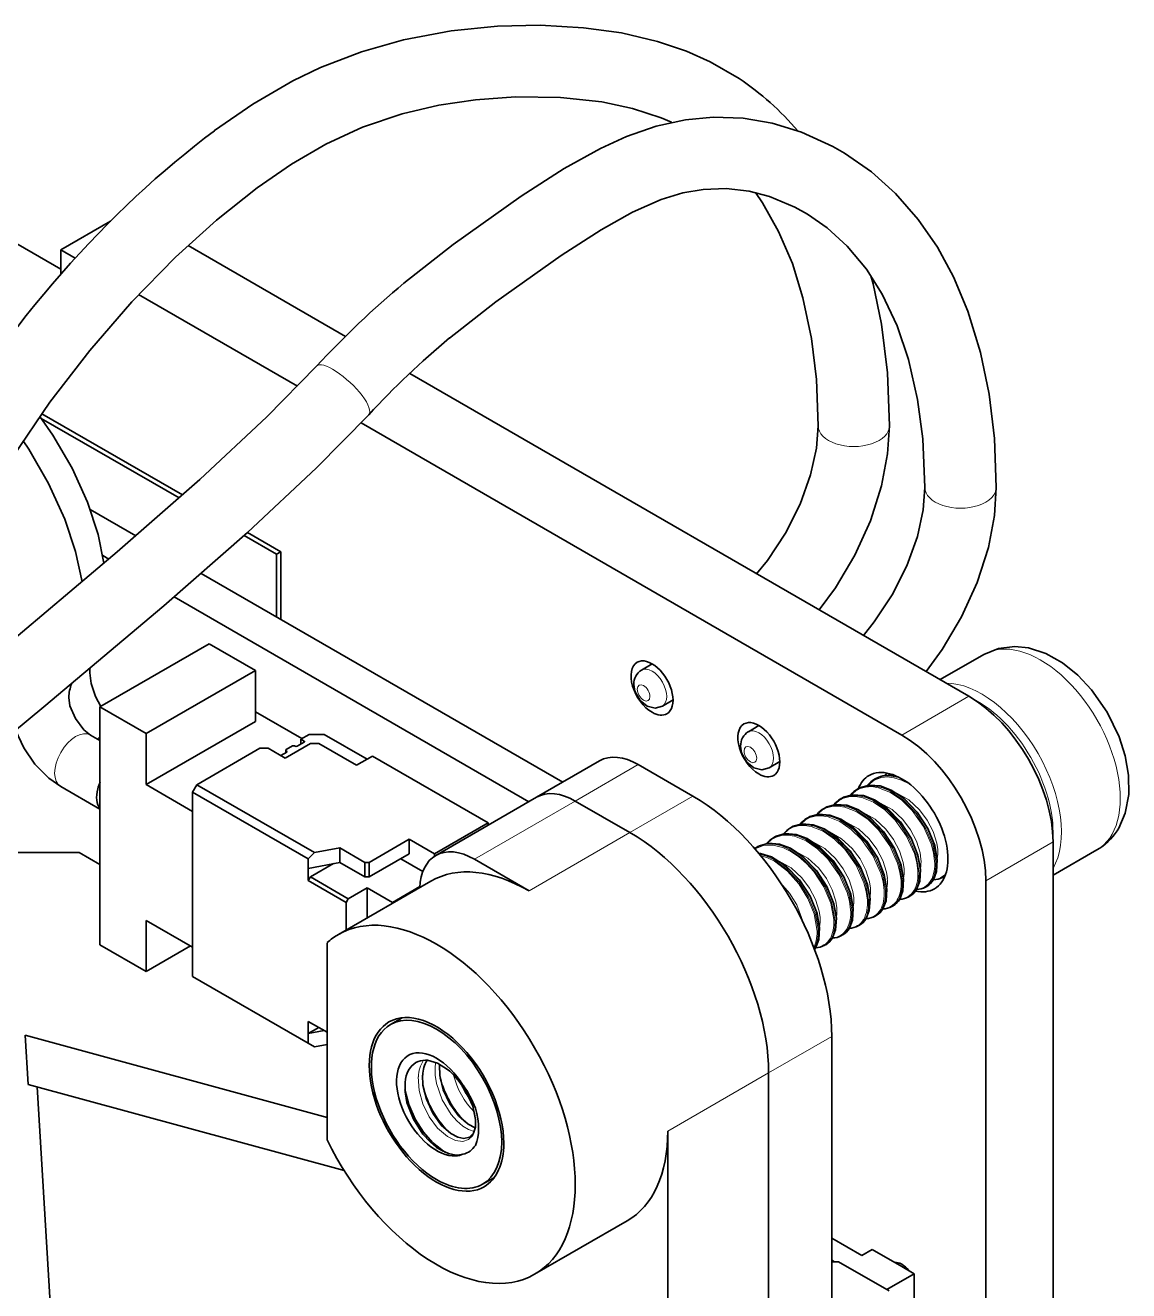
# Model space of a CAD drawing. Extents: x 370 to 946, y 143 to 764.
# Drawn here: x 713.04 to 731.6, y 655.75 to 677.04 of the extents above; entities that cross this region are included whole.
import ezdxf

# ---------------------------------------------------------------- set-up
doc = ezdxf.new("R2010")
doc.units = 0

msp = doc.modelspace()

# ---------------------------------------------------------------- linework, layer by layer
at = {"color": 7, "lineweight": 35, "ltscale": 0.082139}
msp.add_line((710.797, 674.577), (713.643, 672.934), dxfattribs=at)
at = {"color": 7, "lineweight": 35, "ltscale": 0.024035}
msp.add_line((713.643, 673.261), (714.475, 673.741), dxfattribs=at)
at = {"color": 7, "lineweight": 35, "ltscale": 0.07642}
msp.add_line((715.781, 673.332), (718.428, 671.804), dxfattribs=at)
at = {"color": 7, "lineweight": 35, "ltscale": 0.010234}
msp.add_line((713.643, 672.851), (713.643, 673.261), dxfattribs=at)
at = {"color": 7, "lineweight": 35, "ltscale": 0.006963}
msp.add_line((713.643, 673.261), (713.884, 673.121), dxfattribs=at)
at = {"color": 7, "lineweight": 35, "ltscale": 0.077069}
msp.add_line((714.949, 672.506), (717.619, 670.965), dxfattribs=at)
at = {"color": 7, "lineweight": 35, "ltscale": 0.271558}
msp.add_line((719.509, 671.18), (728.916, 665.749), dxfattribs=at)
at = {"color": 7, "lineweight": 35, "ltscale": 0.066929}
msp.add_line((715.631, 669.086), (713.312, 670.425), dxfattribs=at)
at = {"color": 7, "lineweight": 35, "ltscale": 0.068307}
msp.add_line((713.32, 670.502), (715.686, 669.136), dxfattribs=at)
at = {"color": 7, "lineweight": 35, "ltscale": 0.262557}
msp.add_line((718.69, 670.347), (727.785, 665.096), dxfattribs=at)
at = {"color": 7, "lineweight": 35, "ltscale": 0.022214}
msp.add_line((714.904, 668.45), (714.135, 668.894), dxfattribs=at)
at = {"color": 7, "lineweight": 35, "ltscale": 0.015685}
msp.add_line((717.268, 668.141), (716.725, 668.455), dxfattribs=at)
at = {"color": 7, "lineweight": 35, "ltscale": 0.016133}
msp.add_line((716.78, 668.505), (717.339, 668.182), dxfattribs=at)
at = {"color": 7, "lineweight": 35, "ltscale": 0.002948}
msp.add_line((714.447, 668.057), (714.345, 668.116), dxfattribs=at)
at = {"color": 7, "lineweight": 35, "ltscale": 0.002042}
for p, q in [((717.339, 668.182), (717.268, 668.141)), ((717.679, 665.027), (717.679, 664.946))]:
    msp.add_line(p, q, dxfattribs=at)
at = {"color": 7, "lineweight": 35, "ltscale": 0.026404}
msp.add_line((717.268, 667.085), (717.268, 668.141), dxfattribs=at)
at = {"color": 7, "lineweight": 35, "ltscale": 0.028444}
msp.add_line((717.339, 668.182), (717.339, 667.044), dxfattribs=at)
at = {"color": 7, "lineweight": 35, "ltscale": 0.175515}
msp.add_line((722.083, 664.305), (716.003, 667.815), dxfattribs=at)
at = {"color": 7, "lineweight": 35, "ltscale": 0.172213}
msp.add_line((721.514, 663.976), (715.548, 667.421), dxfattribs=at)
at = {"color": 7, "lineweight": 35, "ltscale": 0.053071}
msp.add_line((714.299, 665.57), (716.138, 666.631), dxfattribs=at)
at = {"color": 7, "lineweight": 35, "ltscale": 0.022454}
msp.add_line((716.916, 666.182), (716.138, 666.631), dxfattribs=at)
at = {"color": 7, "lineweight": 35, "ltscale": 0.005154}
for p, q in [((723.588, 666.294), (723.41, 666.191)), ((723.938, 665.688), (723.76, 665.585))]:
    msp.add_line(p, q, dxfattribs=at)
at = {"color": 7, "lineweight": 35, "ltscale": 0.0213}
for p, q in [((728.43, 666.029), (729.168, 666.455)), ((730.33, 662.738), (731.068, 663.164))]:
    msp.add_line(p, q, dxfattribs=at)
at = {"color": 7, "lineweight": 35, "ltscale": 0.053073}
msp.add_line((715.077, 665.121), (716.916, 666.182), dxfattribs=at)
at = {"color": 7, "lineweight": 35, "ltscale": 0.021434}
for p, q in [((716.916, 665.325), (716.916, 666.182)), ((715.077, 661.977), (715.077, 661.12)), ((715.077, 661.12), (715.82, 661.549))]:
    msp.add_line(p, q, dxfattribs=at)
at = {"color": 7, "lineweight": 13, "ltscale": 0.032661}
msp.add_line((727.785, 665.096), (728.916, 665.749), dxfattribs=at)
at = {"color": 7, "lineweight": 35, "ltscale": 0.100021}
msp.add_line((714.299, 665.57), (714.299, 661.569), dxfattribs=at)
at = {"color": 7, "lineweight": 35, "ltscale": 0.022453}
for p, q in [((715.077, 665.121), (714.299, 665.57)), ((715.077, 661.12), (714.299, 661.569))]:
    msp.add_line(p, q, dxfattribs=at)
at = {"color": 7, "lineweight": 35, "ltscale": 0.022537}
for p, q in [((716.916, 665.488), (717.696, 665.037)), ((715.077, 664.263), (715.858, 663.813)), ((715.077, 661.977), (715.858, 661.526))]:
    msp.add_line(p, q, dxfattribs=at)
at = {"color": 7, "lineweight": 35, "ltscale": 0.053072}
msp.add_line((715.077, 664.263), (716.916, 665.325), dxfattribs=at)
at = {"color": 7, "lineweight": 35, "ltscale": 0.005153}
for p, q in [((725.384, 665.257), (725.206, 665.154)), ((725.734, 664.651), (725.556, 664.548))]:
    msp.add_line(p, q, dxfattribs=at)
at = {"color": 7, "lineweight": 35, "ltscale": 0.0046}
msp.add_line((714.299, 665.004), (714.14, 665.096), dxfattribs=at)
at = {"color": 7, "lineweight": 35, "ltscale": 0.021432}
msp.add_line((715.077, 665.121), (715.077, 664.263), dxfattribs=at)
at = {"color": 7, "lineweight": 35, "ltscale": 0.004083}
for p, q in [((717.82, 665.109), (717.679, 665.027)), ((717.802, 662.853), (717.802, 663.017)), ((717.802, 660.077), (717.802, 659.914))]:
    msp.add_line(p, q, dxfattribs=at)
at = {"color": 7, "lineweight": 35, "ltscale": 0.001531}
msp.add_line((717.679, 665.027), (717.732, 664.997), dxfattribs=at)
at = {"color": 7, "lineweight": 35, "ltscale": 0.006186}
msp.add_line((717.82, 665.109), (718.068, 665.109), dxfattribs=at)
at = {"color": 7, "lineweight": 35, "ltscale": 0.020923}
msp.add_line((718.792, 664.69), (718.068, 665.109), dxfattribs=at)
at = {"color": 7, "lineweight": 35, "ltscale": 0.030619}
for p, q in [((715.929, 664.262), (716.989, 664.874)), ((721.644, 664.051), (722.704, 664.664))]:
    msp.add_line(p, q, dxfattribs=at)
at = {"color": 7, "lineweight": 35, "ltscale": 0.003535}
for p, q in [((717.131, 664.874), (716.989, 664.874)), ((717.979, 664.956), (717.838, 664.956)), ((715.858, 664.139), (715.929, 664.262))]:
    msp.add_line(p, q, dxfattribs=at)
at = {"color": 7, "lineweight": 35, "ltscale": 0.008164}
msp.add_line((717.413, 664.711), (717.131, 664.874), dxfattribs=at)
at = {"color": 7, "lineweight": 35, "ltscale": 0.002806}
msp.add_line((717.343, 664.752), (717.44, 664.808), dxfattribs=at)
at = {"color": 7, "lineweight": 35, "ltscale": 0.012247}
for p, q in [((717.838, 664.956), (717.413, 664.711)), ((718.333, 662.955), (718.757, 662.71)), ((719.217, 662.282), (718.792, 662.527))]:
    msp.add_line(p, q, dxfattribs=at)
at = {"color": 7, "lineweight": 35, "ltscale": 0.001076}
msp.add_line((717.426, 664.842), (717.426, 664.799), dxfattribs=at)
at = {"color": 7, "lineweight": 35, "ltscale": 0.003061}
msp.add_line((717.433, 664.853), (717.539, 664.914), dxfattribs=at)
at = {"color": 7, "lineweight": 35, "ltscale": 0.000203085}
msp.add_line((717.433, 664.832), (717.44, 664.828), dxfattribs=at)
at = {"color": 7, "lineweight": 13, "ltscale": 0.000714111}
msp.add_line((717.433, 664.832), (717.433, 664.804), dxfattribs=at)
at = {"color": 7, "lineweight": 13, "ltscale": 0.000511169}
msp.add_line((717.44, 664.828), (717.44, 664.808), dxfattribs=at)
at = {"color": 7, "lineweight": 35, "ltscale": 0.000204405}
msp.add_line((717.574, 664.914), (717.581, 664.91), dxfattribs=at)
at = {"color": 7, "lineweight": 35, "ltscale": 0.003316}
msp.add_line((717.617, 664.91), (717.732, 664.976), dxfattribs=at)
at = {"color": 7, "lineweight": 13, "ltscale": 0.000509644}
msp.add_line((717.732, 664.997), (717.732, 664.976), dxfattribs=at)
at = {"color": 7, "lineweight": 35, "ltscale": 0.018372}
for p, q in [((718.616, 664.588), (717.979, 664.956)), ((717.838, 662.71), (718.474, 662.343)), ((718.439, 662.282), (717.802, 662.649)), ((727.997, 656.033), (727.997, 655.298)), ((727.997, 656.033), (727.997, 655.298))]:
    msp.add_line(p, q, dxfattribs=at)
at = {"color": 7, "lineweight": 35, "ltscale": 0.007756}
msp.add_line((718.884, 664.743), (718.616, 664.588), dxfattribs=at)
at = {"color": 7, "lineweight": 35, "ltscale": 0.056135}
for p, q in [((718.884, 664.743), (720.829, 663.621)), ((717.802, 663.017), (715.858, 664.139)), ((715.858, 661.037), (717.802, 659.914))]:
    msp.add_line(p, q, dxfattribs=at)
at = {"color": 7, "lineweight": 13, "ltscale": 0.030619}
for p, q in [((722.294, 663.987), (723.354, 664.599)), ((723.213, 663.456), (724.274, 664.068)), ((725.546, 659.414), (726.607, 660.027))]:
    msp.add_line(p, q, dxfattribs=at)
at = {"color": 7, "lineweight": 35, "ltscale": 0.026536}
for p, q in [((723.354, 664.599), (724.274, 664.068)), ((723.213, 663.456), (722.294, 663.987)), ((722.294, 663.987), (723.213, 663.456)), ((721.516, 662.476), (720.597, 663.007))]:
    msp.add_line(p, q, dxfattribs=at)
at = {"color": 7, "lineweight": 35, "ltscale": 0.001444}
msp.add_line((727.532, 664.458), (727.493, 664.415), dxfattribs=at)
at = {"color": 7, "lineweight": 13, "ltscale": 0.0014}
msp.add_line((727.541, 664.456), (727.501, 664.417), dxfattribs=at)
at = {"color": 7, "lineweight": 35, "ltscale": 0.019034}
msp.add_line((714.299, 663.849), (713.64, 664.229), dxfattribs=at)
at = {"color": 7, "lineweight": 35, "ltscale": 0.057155}
msp.add_line((715.929, 664.262), (717.908, 663.119), dxfattribs=at)
at = {"color": 7, "lineweight": 35, "ltscale": 0.000547538}
for p, q in [((727.045, 664.19), (727.064, 664.201)), ((726.479, 663.864), (726.498, 663.875)), ((725.914, 663.537), (725.933, 663.548)), ((725.348, 663.21), (725.367, 663.221)), ((728.469, 662.703), (728.488, 662.714)), ((727.904, 662.377), (727.923, 662.387)), ((727.621, 662.213), (727.64, 662.224)), ((726.772, 661.723), (726.791, 661.734)), ((726.489, 661.56), (726.508, 661.571))]:
    msp.add_line(p, q, dxfattribs=at)
at = {"color": 7, "lineweight": 35, "ltscale": 0.0005483}
for p, q in [((727.328, 664.354), (727.347, 664.365)), ((726.762, 664.027), (726.781, 664.038)), ((726.196, 663.7), (726.215, 663.711)), ((725.631, 663.374), (725.65, 663.385)), ((728.186, 662.54), (728.205, 662.551)), ((727.338, 662.05), (727.357, 662.061)), ((727.055, 661.887), (727.074, 661.898))]:
    msp.add_line(p, q, dxfattribs=at)
at = {"color": 7, "lineweight": 35, "ltscale": 0.077568}
msp.add_line((715.858, 661.037), (715.858, 664.139), dxfattribs=at)
at = {"color": 7, "lineweight": 35, "ltscale": 0.04899}
msp.add_line((721.644, 664.051), (719.947, 663.071), dxfattribs=at)
at = {"color": 7, "lineweight": 13, "ltscale": 0.04899}
for p, q in [((722.294, 663.987), (720.597, 663.007)), ((723.213, 663.456), (721.516, 662.476)), ((725.546, 659.414), (723.849, 658.435))]:
    msp.add_line(p, q, dxfattribs=at)
at = {"color": 7, "lineweight": 35, "ltscale": 0.026128}
msp.add_line((720.829, 663.621), (719.924, 663.098), dxfattribs=at)
at = {"color": 7, "lineweight": 35, "ltscale": 0.001003}
msp.add_line((720.829, 663.581), (720.829, 663.621), dxfattribs=at)
at = {"color": 7, "lineweight": 35, "ltscale": 0.019392}
for p, q in [((719.499, 663.343), (718.828, 662.955)), ((718.828, 662.71), (719.499, 663.098))]:
    msp.add_line(p, q, dxfattribs=at)
at = {"color": 7, "lineweight": 35, "ltscale": 0.012249}
msp.add_line((719.924, 663.098), (719.499, 663.343), dxfattribs=at)
at = {"color": 7, "lineweight": 35, "ltscale": 0.006125}
for p, q in [((719.499, 663.098), (719.499, 663.343)), ((718.333, 662.955), (718.333, 663.2)), ((727.785, 656.155), (727.997, 656.033)), ((727.785, 656.155), (727.997, 656.033))]:
    msp.add_line(p, q, dxfattribs=at)
at = {"color": 7, "lineweight": 35, "ltscale": 0.03932}
msp.add_line((713.95, 663.119), (712.377, 663.119), dxfattribs=at)
at = {"color": 7, "lineweight": 35, "ltscale": 0.010089}
msp.add_line((713.95, 663.119), (714.299, 662.917), dxfattribs=at)
at = {"color": 7, "lineweight": 35, "ltscale": 0.00368}
msp.add_line((717.908, 663.119), (717.802, 663.017), dxfattribs=at)
at = {"color": 7, "lineweight": 35, "ltscale": 0.010801}
msp.add_line((717.908, 663.119), (718.333, 663.2), dxfattribs=at)
at = {"color": 7, "lineweight": 35, "ltscale": 0.012248}
msp.add_line((718.757, 662.955), (718.333, 663.2), dxfattribs=at)
at = {"color": 7, "lineweight": 35, "ltscale": 0.001027}
msp.add_line((719.924, 663.057), (719.924, 663.098), dxfattribs=at)
at = {"color": 7, "lineweight": 35, "ltscale": 0.001069}
msp.add_line((725.348, 663.21), (725.312, 663.187), dxfattribs=at)
at = {"color": 7, "lineweight": 13, "ltscale": 0.032659}
msp.add_line((729.199, 662.646), (730.33, 663.299), dxfattribs=at)
at = {"color": 7, "lineweight": 35}
for p, q in [((730.33, 663.299), (730.33, 639.621)), ((729.199, 662.646), (729.199, 638.968)), ((726.607, 660.027), (726.607, 636.348)), ((725.546, 635.736), (725.546, 659.414)), ((725.546, 659.414), (725.546, 635.736)), ((723.849, 634.756), (723.849, 658.435))]:
    msp.add_line(p, q, dxfattribs=at)
at = {"color": 7, "lineweight": 35, "ltscale": 0.013502}
msp.add_line((718.333, 662.955), (717.802, 662.853), dxfattribs=at)
at = {"color": 7, "lineweight": 35, "ltscale": 0.011227}
msp.add_line((718.227, 662.935), (717.838, 662.71), dxfattribs=at)
at = {"color": 7, "lineweight": 35, "ltscale": 0.001767}
for p, q in [((718.828, 662.955), (718.757, 662.955)), ((717.802, 662.649), (717.838, 662.71)), ((718.757, 662.71), (718.828, 662.71)), ((718.474, 662.343), (718.439, 662.282))]:
    msp.add_line(p, q, dxfattribs=at)
at = {"color": 7, "lineweight": 35, "ltscale": 0.006123}
for p, q in [((718.757, 662.71), (718.757, 662.955)), ((718.828, 662.71), (718.828, 662.955))]:
    msp.add_line(p, q, dxfattribs=at)
at = {"color": 7, "lineweight": 35, "ltscale": 0.010757}
msp.add_line((719.731, 662.801), (719.358, 663.017), dxfattribs=at)
at = {"color": 7, "lineweight": 35, "ltscale": 0.005103}
for p, q in [((717.802, 662.649), (717.802, 662.853)), ((717.802, 660.281), (717.802, 660.077)), ((717.979, 660.179), (717.802, 660.077)), ((727.29, 656.441), (727.113, 656.339)), ((727.29, 656.441), (727.113, 656.339))]:
    msp.add_line(p, q, dxfattribs=at)
at = {"color": 7, "lineweight": 13, "ltscale": 0.000801983}
msp.add_line((728.488, 662.714), (728.515, 662.732), dxfattribs=at)
at = {"color": 7, "lineweight": 35, "ltscale": 0.000799032}
msp.add_line((728.515, 662.732), (728.488, 662.714), dxfattribs=at)
at = {"color": 7, "lineweight": 35, "ltscale": 0.044906}
msp.add_line((719.866, 662.64), (718.31, 661.742), dxfattribs=at)
at = {"color": 7, "lineweight": 35, "ltscale": 0.009185}
msp.add_line((718.792, 662.527), (718.474, 662.343), dxfattribs=at)
at = {"color": 7, "lineweight": 35, "ltscale": 0.012669}
msp.add_line((718.792, 662.527), (718.792, 662.02), dxfattribs=at)
at = {"color": 7, "lineweight": 35, "ltscale": 0.013368}
msp.add_line((719.68, 662.549), (719.217, 662.282), dxfattribs=at)
at = {"color": 7, "lineweight": 35, "ltscale": 0.011649}
msp.add_line((718.439, 661.816), (718.439, 662.282), dxfattribs=at)
at = {"color": 7, "lineweight": 35, "ltscale": 0.000421143}
msp.add_line((719.217, 662.282), (719.217, 662.265), dxfattribs=at)
at = {"color": 7, "lineweight": 35, "ltscale": 0.082307}
msp.add_line((718.122, 661.578), (718.122, 658.286), dxfattribs=at)
at = {"color": 7, "lineweight": 35, "ltscale": 0.000889576}
msp.add_line((726.338, 661.521), (726.318, 661.492), dxfattribs=at)
at = {"color": 7, "lineweight": 13, "ltscale": 0.000703842}
msp.add_line((726.318, 661.493), (726.333, 661.517), dxfattribs=at)
at = {"color": 7, "lineweight": 35, "ltscale": 0.005728}
for p, q in [((719.384, 660.341), (719.185, 660.226)), ((720.934, 657.656), (720.735, 657.541))]:
    msp.add_line(p, q, dxfattribs=at)
at = {"color": 7, "lineweight": 35, "ltscale": 0.00922}
msp.add_line((717.802, 660.281), (718.122, 660.097), dxfattribs=at)
at = {"color": 7, "lineweight": 35, "ltscale": 0.00675}
msp.add_line((718.068, 660.128), (717.802, 660.077), dxfattribs=at)
at = {"color": 7, "lineweight": 35, "ltscale": 0.131596}
msp.add_line((718.122, 658.664), (713.043, 660.05), dxfattribs=at)
at = {"color": 7, "lineweight": 35, "ltscale": 0.020754}
msp.add_line((713.043, 660.05), (713.089, 659.221), dxfattribs=at)
at = {"color": 7, "lineweight": 35, "ltscale": 0.003062}
msp.add_line((717.802, 659.914), (717.908, 659.853), dxfattribs=at)
at = {"color": 7, "lineweight": 35, "ltscale": 0.005431}
msp.add_line((717.908, 659.853), (718.122, 659.894), dxfattribs=at)
at = {"color": 7, "lineweight": 35, "ltscale": 0.000548179}
msp.add_line((720.011, 659.562), (720.009, 659.541), dxfattribs=at)
at = {"color": 7, "lineweight": 35, "ltscale": 0.137759}
msp.add_line((718.405, 657.77), (713.089, 659.221), dxfattribs=at)
at = {"color": 7, "lineweight": 35, "ltscale": 0.241236}
msp.add_line((713.244, 659.178), (713.823, 649.546), dxfattribs=at)
at = {"color": 7, "lineweight": 35, "ltscale": 0.000505142}
msp.add_line((720.406, 659.207), (720.395, 659.19), dxfattribs=at)
at = {"color": 7, "lineweight": 35, "ltscale": 0.044907}
msp.add_line((723.166, 656.924), (721.61, 656.026), dxfattribs=at)
at = {"color": 7, "lineweight": 35, "ltscale": 0.014608}
msp.add_line((727.113, 656.339), (726.607, 656.631), dxfattribs=at)
msp.add_line((727.113, 656.339), (726.607, 656.631), dxfattribs=at)
at = {"color": 7, "lineweight": 35, "ltscale": 0.014288}
msp.add_line((727.29, 656.441), (727.785, 656.155), dxfattribs=at)
msp.add_line((727.29, 656.441), (727.785, 656.155), dxfattribs=at)
at = {"color": 7, "lineweight": 35, "ltscale": 0.000319292}
msp.add_line((726.607, 656.251), (726.618, 656.257), dxfattribs=at)
msp.add_line((726.607, 656.251), (726.618, 656.257), dxfattribs=at)
at = {"color": 7, "lineweight": 35, "ltscale": 0.002928}
msp.add_line((726.724, 656.237), (726.607, 656.237), dxfattribs=at)
at = {"color": 7, "lineweight": 35, "ltscale": 0.00102}
msp.add_line((726.618, 656.257), (726.653, 656.237), dxfattribs=at)
msp.add_line((726.618, 656.257), (726.653, 656.237), dxfattribs=at)
at = {"color": 7, "lineweight": 35, "ltscale": 0.000509644}
msp.add_line((726.618, 656.237), (726.618, 656.257), dxfattribs=at)
msp.add_line((726.618, 656.237), (726.618, 656.257), dxfattribs=at)
at = {"color": 7, "lineweight": 35, "ltscale": 0.024495}
msp.add_line((727.573, 655.747), (726.724, 656.237), dxfattribs=at)
at = {"color": 7, "lineweight": 35, "ltscale": 0.000899007}
msp.add_line((727.712, 656.197), (727.743, 656.215), dxfattribs=at)
at = {"color": 7, "lineweight": 35, "ltscale": 0.013268}
msp.add_line((727.997, 656.033), (727.537, 655.767), dxfattribs=at)
msp.add_line((727.997, 656.033), (727.537, 655.767), dxfattribs=at)
at = {"color": 7, "lineweight": 35}
for points in [[(716.227, 675.265), (716.869, 675.711), (717.541, 676.103), (718.007, 676.326), (718.697, 676.592), (719.406, 676.793), (720.204, 676.942), (720.988, 677.021), (721.702, 677.037), (722.434, 676.997), (723.069, 676.908), (723.679, 676.766), (724.164, 676.602), (724.565, 676.422), (725.048, 676.141)], [(716.945, 674.303), (717.519, 674.703), (718.099, 675.04), (718.713, 675.321), (719.384, 675.548), (719.997, 675.692), (720.618, 675.785), (721.287, 675.833), (722.046, 675.824), (722.738, 675.748), (723.259, 675.637), (723.736, 675.481), (723.913, 675.405)], [(719.412, 672.699), (720.238, 673.347), (721.385, 674.16), (722.109, 674.626), (722.716, 674.965), (723.158, 675.167), (723.654, 675.339), (724.15, 675.449), (724.616, 675.491), (725.12, 675.472), (725.608, 675.388), (726.101, 675.238), (726.627, 674.999), (726.823, 674.887)], [(729.375, 669.26), (729.343, 670.085), (729.255, 670.829), (729.11, 671.533), (728.897, 672.229), (728.655, 672.806), (728.384, 673.303), (728.062, 673.772), (727.682, 674.207), (727.276, 674.572), (726.823, 674.887)], [(716.945, 674.303), (716.261, 673.758), (715.572, 673.136), (714.836, 672.384), (714.129, 671.568), (713.458, 670.696), (712.831, 669.775), (712.477, 669.203)], [(720.18, 671.776), (720.955, 672.384), (722.056, 673.166), (722.73, 673.599), (723.257, 673.893), (723.738, 674.105), (724.103, 674.217), (724.446, 674.277), (724.833, 674.29), (725.219, 674.245), (725.562, 674.156), (725.986, 673.98), (726.201, 673.861)], [(726.379, 670.297), (726.349, 671.079), (726.267, 671.768), (726.124, 672.452), (725.945, 673.031), (725.715, 673.571), (725.442, 674.053), (725.327, 674.222)], [(728.175, 669.26), (728.139, 670.083), (728.053, 670.742), (727.9, 671.416), (727.708, 671.979), (727.455, 672.514), (727.19, 672.934), (726.867, 673.324), (726.53, 673.632), (726.201, 673.861)], [(727.579, 670.297), (727.543, 671.192), (727.444, 672.008), (727.302, 672.69), (727.268, 672.822)], [(717.943, 671.305), (717.107, 670.453), (715.977, 669.397), (714.591, 668.18), (712.59, 666.497), (710.968, 665.152)], [(718.821, 670.486), (717.944, 669.593), (716.782, 668.506), (715.372, 667.269), (713.357, 665.574), (711.735, 664.229)], [(714.365, 667.986), (714.267, 668.47), (714.09, 669.013), (713.831, 669.586), (713.509, 670.141), (713.288, 670.457)], [(726.379, 670.297), (726.35, 669.923), (726.253, 669.474), (726.076, 668.979), (725.829, 668.491), (725.526, 668.036), (725.344, 667.811)], [(727.579, 670.297), (727.548, 669.826), (727.446, 669.291), (727.258, 668.7), (726.996, 668.123), (726.67, 667.574), (726.398, 667.203)], [(713.998, 667.675), (713.889, 668.183), (713.708, 668.727), (713.434, 669.331), (713.101, 669.908), (713.008, 670.047)], [(728.175, 669.26), (728.146, 668.886), (728.049, 668.437), (727.872, 667.942), (727.625, 667.454), (727.323, 666.999), (727.14, 666.774)], [(729.375, 669.26), (729.344, 668.789), (729.242, 668.254), (729.054, 667.663), (728.792, 667.086), (728.466, 666.537), (728.194, 666.166)], [(729.168, 666.455), (729.412, 666.555), (729.687, 666.588), (729.92, 666.562), (730.208, 666.468), (730.489, 666.31), (730.746, 666.104), (730.978, 665.858), (731.241, 665.482), (731.441, 665.069), (731.544, 664.746), (731.6, 664.42), (731.603, 664.097), (731.542, 663.781), (731.434, 663.533), (731.406, 663.487)], [(714.128, 666.144), (714.151, 665.964), (714.225, 665.744), (714.313, 665.577)], [(723.76, 665.585), (723.638, 665.551), (723.503, 665.582), (723.383, 665.677), (723.296, 665.836), (723.279, 665.949)], [(713.774, 665.73), (713.795, 665.59), (713.887, 665.373), (714.03, 665.184), (714.14, 665.096)], [(712.878, 665.177), (713.017, 664.88), (713.206, 664.605), (713.438, 664.371), (713.64, 664.229)], [(725.556, 664.548), (725.434, 664.514), (725.299, 664.545), (725.18, 664.641), (725.092, 664.799), (725.075, 664.912)], [(728.383, 662.996), (728.341, 663.238), (728.225, 663.527), (728.047, 663.801), (727.825, 664.03), (727.61, 664.172), (727.425, 664.242), (727.242, 664.256), (727.09, 664.215), (727.064, 664.201)], [(728.1, 662.833), (728.058, 663.075), (727.942, 663.364), (727.764, 663.638), (727.542, 663.866), (727.328, 664.009), (727.142, 664.079), (726.959, 664.093), (726.807, 664.052), (726.781, 664.038)], [(727.534, 662.506), (727.492, 662.748), (727.376, 663.037), (727.198, 663.311), (726.976, 663.54), (726.762, 663.683), (726.576, 663.752), (726.393, 663.766), (726.241, 663.725), (726.215, 663.711)], [(727.817, 662.67), (727.775, 662.911), (727.659, 663.201), (727.481, 663.475), (727.259, 663.703), (727.045, 663.846), (726.859, 663.915), (726.676, 663.93), (726.524, 663.888), (726.498, 663.875)], [(727.252, 662.343), (727.209, 662.585), (727.093, 662.874), (726.916, 663.148), (726.693, 663.377), (726.479, 663.519), (726.293, 663.589), (726.11, 663.603), (725.958, 663.562), (725.933, 663.548)], [(726.969, 662.18), (726.927, 662.422), (726.81, 662.711), (726.633, 662.985), (726.41, 663.213), (726.196, 663.356), (726.01, 663.426), (725.827, 663.44), (725.675, 663.398), (725.65, 663.385)], [(726.686, 662.016), (726.644, 662.258), (726.528, 662.548), (726.35, 662.821), (726.128, 663.05), (725.913, 663.193), (725.728, 663.262), (725.544, 663.277), (725.393, 663.235), (725.367, 663.221)], [(726.403, 661.853), (726.36, 662.096), (726.243, 662.387), (726.064, 662.662), (725.84, 662.891), (725.592, 663.048), (725.407, 663.107), (725.377, 663.111)], [(728.383, 662.996), (728.37, 662.8), (728.318, 662.664)], [(728.1, 662.833), (728.087, 662.637), (728.035, 662.501)], [(727.534, 662.506), (727.521, 662.31), (727.469, 662.175)], [(727.817, 662.67), (727.804, 662.474), (727.752, 662.338)], [(727.252, 662.343), (727.238, 662.147), (727.187, 662.011)], [(726.969, 662.18), (726.955, 661.984), (726.904, 661.848)], [(726.403, 661.853), (726.39, 661.657), (726.338, 661.521)], [(726.686, 662.016), (726.673, 661.82), (726.621, 661.685)], [(720.147, 659.472), (719.978, 659.579), (719.81, 659.626), (719.774, 659.627)], [(720.612, 658.49), (720.493, 658.55), (720.33, 658.693), (720.183, 658.894), (720.074, 659.128), (720.015, 659.371), (720.009, 659.541)], [(720.514, 658.332), (720.417, 658.31), (720.32, 658.33), (720.202, 658.392), (720.041, 658.536), (719.897, 658.736), (719.789, 658.969), (719.732, 659.209), (719.726, 659.377)], [(719.428, 659.132), (719.493, 658.88), (719.601, 658.634), (719.741, 658.416), (719.892, 658.244), (720.049, 658.118)], [(720.283, 658.031), (720.162, 658.055), (720.058, 658.1), (719.961, 658.161), (719.851, 658.253), (719.731, 658.384), (719.571, 658.633), (719.462, 658.918), (719.43, 659.096), (719.43, 659.25)], [(720.618, 658.632), (720.572, 658.852), (720.464, 659.084), (720.393, 659.193)], [(720.618, 658.632), (720.613, 658.498), (720.58, 658.4), (720.514, 658.332)]]:
    msp.add_lwpolyline(points, dxfattribs=at)
at = {"color": 7, "lineweight": 13}
for points in [[(727.911, 664.276), (727.783, 664.34), (727.655, 664.38), (727.548, 664.393), (727.447, 664.385), (727.322, 664.338), (727.218, 664.253)], [(728.339, 662.974), (728.32, 663.118), (728.281, 663.266), (728.149, 663.561), (727.959, 663.83), (727.785, 664.001), (727.594, 664.132), (727.395, 664.211), (727.283, 664.229), (727.176, 664.223), (727.087, 664.199), (727.008, 664.155), (726.936, 664.09)], [(728.358, 662.978), (728.307, 663.248), (728.193, 663.522), (728.028, 663.777), (727.821, 663.996), (727.586, 664.158), (727.463, 664.211), (727.341, 664.24), (727.184, 664.24), (727.045, 664.19)], [(728.377, 662.987), (728.327, 663.257), (728.213, 663.531), (728.048, 663.787), (727.841, 664.007), (727.605, 664.169), (727.482, 664.222), (727.36, 664.251), (727.203, 664.25), (727.064, 664.201)], [(728.056, 662.811), (728.037, 662.955), (727.998, 663.103), (727.866, 663.398), (727.676, 663.666), (727.502, 663.837), (727.311, 663.969), (727.112, 664.048), (727, 664.065), (726.893, 664.06), (726.805, 664.035), (726.725, 663.992), (726.653, 663.927)], [(728.075, 662.815), (728.025, 663.085), (727.91, 663.359), (727.745, 663.614), (727.538, 663.833), (727.303, 663.995), (727.18, 664.047), (727.058, 664.077), (726.901, 664.076), (726.762, 664.027)], [(728.094, 662.824), (728.044, 663.094), (727.93, 663.368), (727.765, 663.624), (727.558, 663.843), (727.322, 664.006), (727.2, 664.058), (727.078, 664.088), (726.921, 664.087), (726.781, 664.038)], [(727.419, 663.957), (727.622, 663.844), (727.802, 663.676), (727.932, 663.503), (728.031, 663.312), (728.093, 663.116), (728.109, 663.01)], [(727.702, 664.12), (727.904, 664.007), (728.085, 663.84), (728.215, 663.666), (728.314, 663.475), (728.376, 663.28), (728.391, 663.173)], [(727.49, 662.484), (727.471, 662.628), (727.432, 662.776), (727.3, 663.071), (727.11, 663.34), (726.937, 663.511), (726.745, 663.642), (726.547, 663.722), (726.434, 663.739), (726.327, 663.733), (726.239, 663.709), (726.159, 663.666), (726.087, 663.6)], [(727.51, 662.488), (727.459, 662.758), (727.345, 663.032), (727.179, 663.287), (726.972, 663.506), (726.737, 663.669), (726.614, 663.721), (726.493, 663.75), (726.336, 663.75), (726.196, 663.7)], [(727.529, 662.497), (727.478, 662.767), (727.364, 663.041), (727.199, 663.297), (726.992, 663.517), (726.757, 663.679), (726.634, 663.732), (726.512, 663.761), (726.355, 663.761), (726.215, 663.711)], [(727.773, 662.648), (727.754, 662.791), (727.715, 662.94), (727.583, 663.234), (727.393, 663.503), (727.22, 663.674), (727.028, 663.806), (726.829, 663.885), (726.717, 663.902), (726.61, 663.897), (726.522, 663.872), (726.442, 663.829), (726.37, 663.764)], [(727.792, 662.651), (727.742, 662.921), (727.628, 663.195), (727.462, 663.451), (727.255, 663.67), (727.02, 663.832), (726.897, 663.884), (726.776, 663.914), (726.619, 663.913), (726.479, 663.864)], [(727.812, 662.661), (727.761, 662.931), (727.647, 663.205), (727.482, 663.46), (727.275, 663.68), (727.039, 663.843), (726.917, 663.895), (726.795, 663.924), (726.638, 663.924), (726.498, 663.875)], [(727.136, 663.793), (727.339, 663.681), (727.52, 663.513), (727.649, 663.339), (727.749, 663.149), (727.81, 662.953), (727.826, 662.846)], [(727.207, 662.321), (727.189, 662.465), (727.149, 662.613), (727.017, 662.908), (726.827, 663.177), (726.654, 663.348), (726.463, 663.479), (726.264, 663.558), (726.152, 663.576), (726.044, 663.57), (725.956, 663.545), (725.877, 663.502), (725.804, 663.437)], [(727.227, 662.325), (727.176, 662.595), (727.062, 662.869), (726.896, 663.124), (726.689, 663.343), (726.454, 663.505), (726.332, 663.558), (726.21, 663.587), (726.053, 663.586), (725.914, 663.537)], [(727.246, 662.334), (727.195, 662.604), (727.082, 662.878), (726.916, 663.134), (726.709, 663.353), (726.474, 663.516), (726.351, 663.568), (726.229, 663.598), (726.072, 663.597), (725.933, 663.548)], [(726.853, 663.63), (727.056, 663.517), (727.237, 663.35), (727.367, 663.176), (727.466, 662.986), (727.528, 662.79), (727.543, 662.683)], [(726.925, 662.158), (726.906, 662.301), (726.867, 662.45), (726.735, 662.745), (726.544, 663.013), (726.371, 663.184), (726.18, 663.316), (725.981, 663.395), (725.869, 663.412), (725.762, 663.407), (725.673, 663.382), (725.594, 663.339), (725.521, 663.274)], [(726.944, 662.162), (726.893, 662.432), (726.779, 662.705), (726.613, 662.961), (726.407, 663.18), (726.171, 663.342), (726.049, 663.394), (725.927, 663.424), (725.77, 663.423), (725.631, 663.374)], [(726.963, 662.171), (726.913, 662.441), (726.799, 662.715), (726.633, 662.971), (726.426, 663.19), (726.191, 663.353), (726.068, 663.405), (725.946, 663.435), (725.789, 663.434), (725.65, 663.385)], [(726.57, 663.467), (726.773, 663.354), (726.954, 663.187), (727.084, 663.013), (727.183, 662.822), (727.245, 662.626), (727.26, 662.52)], [(726.642, 661.994), (726.59, 662.267), (726.473, 662.543), (726.304, 662.799), (726.183, 662.934), (726.05, 663.052), (725.921, 663.139), (725.787, 663.203), (725.618, 663.246), (725.458, 663.24), (725.318, 663.181)], [(726.661, 661.998), (726.61, 662.268), (726.496, 662.542), (726.331, 662.797), (726.124, 663.017), (725.888, 663.179), (725.766, 663.231), (725.644, 663.26), (725.487, 663.26), (725.348, 663.21)], [(726.68, 662.007), (726.63, 662.277), (726.516, 662.552), (726.35, 662.807), (726.143, 663.027), (725.908, 663.189), (725.785, 663.242), (725.663, 663.271), (725.506, 663.271), (725.367, 663.221)], [(726.397, 661.844), (726.346, 662.116), (726.231, 662.392), (726.064, 662.649), (725.899, 662.829), (725.713, 662.975), (725.516, 663.074), (725.38, 663.108)], [(726.005, 663.14), (726.207, 663.027), (726.388, 662.86), (726.518, 662.686), (726.617, 662.496), (726.679, 662.3), (726.694, 662.193)], [(726.288, 663.303), (726.49, 663.191), (726.671, 663.023), (726.801, 662.849), (726.9, 662.659), (726.962, 662.463), (726.977, 662.357)], [(726.378, 661.835), (726.329, 662.1), (726.219, 662.369), (726.058, 662.621), (725.859, 662.837), (725.631, 663.002), (725.512, 663.057), (725.393, 663.092)], [(726.359, 661.831), (726.312, 662.087), (726.207, 662.348), (726.054, 662.594), (725.862, 662.807), (725.643, 662.973), (725.528, 663.031), (725.412, 663.069)], [(725.722, 662.977), (725.925, 662.864), (726.105, 662.697), (726.235, 662.523), (726.334, 662.332), (726.396, 662.137), (726.411, 662.03)], [(725.748, 662.611), (725.9, 662.437), (726.02, 662.239), (726.1, 662.03), (726.115, 661.965)], [(719.937, 659.51), (719.938, 659.374), (719.96, 659.234), (720.056, 658.959), (720.209, 658.711), (720.303, 658.606), (720.405, 658.52), (720.499, 658.463), (720.594, 658.429)], [(719.654, 659.346), (719.667, 659.12), (719.732, 658.891), (719.838, 658.676), (719.978, 658.486), (720.144, 658.342), (720.277, 658.275), (720.405, 658.259), (720.5, 658.291), (720.57, 658.362), (720.614, 658.479), (720.62, 658.625)], [(720.62, 658.625), (720.601, 658.752), (720.562, 658.881), (720.435, 659.133), (720.395, 659.19)]]:
    msp.add_lwpolyline(points, dxfattribs=at)
at = {"color": 7, "lineweight": 35}
for centre, radius, start, end in [((722.395, 672.175), 4.773, 40.3091, 56.2186), ((729.79, 660.297), 16.171, 129.9229, 137.1031), ((729.791, 660.296), 14.973, 129.9353, 137.1116), ((714.727, 666.143), 0.599, 172.5881, 179.8924), ((723.551, 665.959), 0.272, 121.2973, 182.1267), ((714.616, 665.673), 0.845, 160.1899, 176.083), ((725.347, 664.922), 0.272, 121.2973, 182.1267), ((727.574, 663.942), 0.48, 76.4763, 118.2665), ((727.26, 663.822), 0.427, 120.2348, 141.2202), ((727.543, 663.985), 0.427, 120.2348, 141.2202), ((726.977, 663.658), 0.427, 120.2348, 141.2202), ((726.694, 663.495), 0.427, 120.2348, 141.2202), ((726.129, 663.168), 0.427, 120.2348, 141.2202), ((726.411, 663.332), 0.427, 120.2348, 141.2202), ((725.846, 663.005), 0.427, 120.2348, 141.2202), ((730.566, 664.027), 0.999, 300.2171, 327.2879), ((728.316, 662.974), 0.311, 270.1219, 299.4702), ((727.763, 662.657), 0.314, 300.6018, 330.1465), ((728.033, 662.811), 0.311, 270.1219, 299.4702), ((728.046, 662.821), 0.314, 300.6018, 330.1465), ((727.48, 662.494), 0.314, 300.6018, 330.1465), ((727.75, 662.647), 0.311, 270.1219, 299.4702), ((727.185, 662.321), 0.311, 270.1219, 299.4702), ((727.197, 662.331), 0.314, 300.6018, 330.1465), ((727.468, 662.484), 0.311, 270.1219, 299.4702), ((726.632, 662.004), 0.314, 300.6018, 330.1465), ((726.902, 662.158), 0.311, 270.1219, 299.4702), ((726.914, 662.167), 0.314, 300.6018, 330.1465), ((726.349, 661.841), 0.314, 300.6018, 330.1465), ((726.619, 661.994), 0.311, 270.1219, 299.4702), ((726.336, 661.831), 0.311, 270.1219, 299.4702), ((719.771, 659.299), 0.328, 89.5271, 118.7839), ((720.238, 659.359), 0.511, 148.5191, 177.9859), ((721.643, 659.756), 1.677, 194.777, 223.9595), ((719.345, 658.519), 1.246, 32.5626, 49.9278), ((721.361, 659.592), 1.677, 194.777, 223.9595), ((721.615, 659.736), 1.334, 204.5379, 215.4473), ((719.06, 658.237), 1.659, 20.5394, 35.8002), ((720.483, 658.773), 0.786, 236.4574, 246.377), ((720.305, 658.369), 0.338, 266.232, 287.2401), ((720.33, 658.371), 0.334, 283.1236, 328.0251)]:
    msp.add_arc(centre, radius, start, end, dxfattribs=at)
at = {"color": 7, "lineweight": 13}
for centre, radius, start, end in [((727.57, 663.942), 0.478, 73.8155, 117.9028), ((727.842, 663.125), 0.551, 348.1309, 4.9951), ((727.559, 662.962), 0.551, 348.1309, 4.9951), ((727.765, 662.914), 0.576, 332.5506, 6.0182), ((726.993, 662.635), 0.551, 348.1309, 4.9951), ((727.276, 662.798), 0.551, 348.1309, 4.9951), ((727.482, 662.75), 0.576, 332.5506, 6.0182), ((728.31, 662.95), 0.283, 271.8308, 320.4249), ((728.329, 662.945), 0.28, 300.043, 312.3311), ((726.71, 662.472), 0.551, 348.1309, 4.9951), ((727.743, 662.626), 0.286, 272.0565, 330.5336), ((727.751, 662.635), 0.3, 300.627, 330.1527), ((727.77, 662.646), 0.301, 300.6272, 330.1518), ((728.026, 662.789), 0.286, 272.0565, 330.5336), ((728.033, 662.798), 0.3, 300.627, 330.1527), ((728.052, 662.809), 0.301, 300.6272, 330.1518), ((726.428, 662.309), 0.551, 348.1309, 4.9951), ((726.634, 662.26), 0.576, 332.5506, 6.0182), ((727.46, 662.463), 0.286, 272.0565, 330.5336), ((727.468, 662.472), 0.3, 300.627, 330.1527), ((727.487, 662.483), 0.301, 300.6272, 330.1518), ((726.145, 662.145), 0.551, 348.1309, 4.9951), ((726.351, 662.097), 0.576, 332.5506, 6.0182), ((726.383, 662.111), 0.582, 332.5918, 5.9028), ((727.178, 662.299), 0.286, 272.0565, 330.5336), ((727.185, 662.308), 0.3, 300.627, 330.1527), ((727.204, 662.319), 0.301, 300.6272, 330.1518), ((725.764, 661.773), 0.597, 335.3467, 5.5485), ((725.862, 661.982), 0.551, 348.1309, 4.9951), ((726.612, 661.973), 0.286, 272.0565, 330.5336), ((726.619, 661.982), 0.3, 300.627, 330.1527), ((726.638, 661.993), 0.301, 300.6272, 330.1518), ((726.895, 662.136), 0.286, 272.0565, 330.5336), ((726.902, 662.145), 0.3, 300.627, 330.1527), ((726.921, 662.156), 0.301, 300.6272, 330.1518), ((726.329, 661.81), 0.286, 272.0565, 330.5336), ((726.336, 661.819), 0.3, 300.627, 330.1527), ((726.355, 661.829), 0.301, 300.6272, 330.1518), ((720.198, 659.329), 0.544, 146.8491, 178.1308), ((720.645, 659.463), 0.71, 169.5432, 176.2399), ((721.516, 659.683), 1.305, 193.5297, 225.2826)]:
    msp.add_arc(centre, radius, start, end, dxfattribs=at)
at = {"color": 7, "lineweight": 35}
for centre, major_axis, ratio, start_param, end_param in [((717.639, 665.881), (-6.233, -10.848), 0.586107, 4.076258, 4.686251), ((723.585, 665.888), (0.25, -0.433), 0.57735, 3.141593, 5.497787), ((723.585, 665.888), (0.25, -0.433), 0.57735, 6.283185, 9.424778), ((728.916, 664.116), (1, -1.732), 0.57735, 0.785398, 2.356194), ((723.585, 665.888), (0.25, -0.433), 0.57735, 5.497787, 6.283185), ((725.381, 664.851), (0.25, -0.433), 0.57735, 3.141593, 5.497787), ((725.381, 664.851), (0.25, -0.433), 0.57735, 6.283185, 9.424778), ((727.785, 663.463), (1, -1.732), 0.57735, 0.785398, 2.356194), ((717.451, 664.842), (-0.025, 0), 0.57735, 5.497787, 6.283185), ((717.451, 664.842), (-0.025, 0), 0.57735, 0, 0.785398), ((717.422, 664.818), (0.025, 0), 0.57735, 0, 0.785398), ((717.422, 664.818), (0.025, 0), 0.57735, 5.497787, 6.283185), ((717.557, 664.904), (0.025, 0), 0.57735, 0.785398, 2.356194), ((717.599, 664.92), (-0.025, 0), 0.57735, 0.785398, 2.356194), ((717.714, 664.986), (-0.025, 0), 0.57735, 3.141593, 3.926991), ((717.714, 664.986), (-0.025, 0), 0.57735, 2.356194, 3.141593), ((723.354, 663.538), (0.65, -1.126), 0.57735, 2.356194, 3.141592), ((727.785, 663.463), (0.55, -0.953), 0.57735, 0, 3.141593), ((725.381, 664.851), (0.25, -0.433), 0.57735, 5.497787, 6.283185), ((727.785, 663.463), (0.55, -0.953), 0.57735, 3.141593, 3.571295), ((714.597, 664.254), (0.25, 0.433), 0.57735, 2.029814, 2.927596), ((714.597, 664.254), (0.25, 0.433), 0.57735, 1.782659, 2.029814), ((722.294, 662.925), (-0.65, 1.126), 0.57735, 5.497787, 6.283185), ((722.294, 662.925), (0.65, -1.126), 0.57735, 2.356194, 3.141593), ((724.274, 661.374), (1.65, -2.858), 0.57735, 0.785398, 2.356194), ((723.213, 660.762), (1.65, -2.858), 0.57735, 0.785398, 2.356194), ((723.213, 660.762), (1.65, -2.858), 0.57735, 0.785398, 2.356194), ((720.597, 661.946), (-0.65, 1.126), 0.57735, 5.497787, 6.283248), ((720.597, 661.946), (-0.65, 1.126), 0.57735, 0.000063, 0.732512), ((721.516, 659.782), (-1.65, 2.858), 0.57735, 5.497787, 6.283222), ((727.785, 663.463), (0.55, -0.953), 0.57735, 5.799017, 6.283185), ((719.96, 658.884), (-1.65, 2.858), 0.57735, 3.14168, 6.283186), ((719.96, 658.884), (-1.65, 2.858), 0.57735, 0.000001, 0.12196), ((719.041, 661.047), (-0.65, 1.126), 0.57735, 0.760602, 0.785398), ((719.96, 658.884), (-0.8, 1.386), 0.57735, 3.926991, 6.283185), ((719.96, 658.884), (-0.775, 1.342), 0.57735, 3.141593, 6.283185), ((719.96, 658.884), (-0.8, 1.386), 0.57735, 0, 3.141593), ((719.96, 658.884), (-0.775, 1.342), 0.57735, 6.283185, 8.63938), ((719.96, 658.884), (-0.475, 0.823), 0.57735, 4.773122, 9.13938), ((720.033, 658.834), (0.419, -0.753), 0.581646, 3.141419, 3.845376), ((719.96, 658.884), (-0.5, 0.866), 0.57735, 3.534289, 4.319693), ((721.516, 659.782), (-1.65, 2.858), 0.57735, 3.14168, 3.926991), ((719.96, 658.884), (-1.65, 2.858), 0.57735, 1.448836, 3.14168), ((719.96, 658.884), (-0.8, 1.386), 0.57735, 3.141593, 3.926991), ((719.96, 658.884), (-0.475, 0.823), 0.57735, 2.856194, 3.080859), ((719.96, 658.884), (-0.775, 1.342), 0.57735, 2.356194, 3.141593), ((727.785, 655.951), (0.15, -0.26), 0.57735, 2.356194, 2.941997), ((727.785, 655.951), (0.15, -0.26), 0.57735, 1.770558, 2.356194)]:
    msp.add_ellipse(centre, major_axis=major_axis, ratio=ratio, start_param=start_param, end_param=end_param, dxfattribs=at)
at = {"color": 7, "lineweight": 13}
for centre, major_axis, ratio, start_param, end_param in [((718.382, 670.896), (0.439, -0.409), 0.303324, 6.283185, 9.424778), ((726.979, 670.297), (-0.6, 0), 0.57735, 6.283185, 9.424778), ((728.775, 669.26), (-0.6, 0), 0.57735, 6.283185, 9.424778), ((730.118, 664.81), (0.95, -1.645), 0.57735, 6.283156, 9.424749), ((723.585, 665.888), (-0.175, 0.303), 0.57735, 3.141593, 6.283185), ((723.443, 665.806), (-0.075, 0.13), 0.57735, 0.785398, 7.068583), ((729.128, 664.238), (0.95, -1.645), 0.57735, 0.322442, 2.81915), ((729.058, 664.198), (0.9, -1.559), 0.57735, 0.731278, 2.411681), ((713.89, 664.662), (0.25, 0.433), 0.57735, 0.000001, 3.141593), ((714.426, 664.762), (0.25, 0.433), 0.57735, 1.151273, 1.275429), ((725.381, 664.851), (-0.175, 0.303), 0.57735, 3.141593, 6.283185), ((725.239, 664.769), (-0.075, 0.13), 0.57735, 3.926991, 10.210176), ((727.885, 663.391), (0.558, -0.962), 0.596661, 2.488896, 3.140423), ((727.729, 663.323), (0.459, -0.782), 0.553258, 0.296156, 0.824533), ((727.747, 663.335), (0.46, -0.783), 0.5529, 0.295492, 0.820919), ((727.446, 663.159), (0.459, -0.782), 0.553258, 0.296156, 0.824533), ((727.464, 663.171), (0.46, -0.783), 0.5529, 0.295492, 0.820919), ((726.868, 662.826), (0.454, -0.773), 0.553018, 0.295116, 0.823806), ((726.88, 662.833), (0.459, -0.782), 0.553258, 0.296156, 0.824533), ((726.898, 662.845), (0.46, -0.783), 0.5529, 0.295492, 0.820918), ((727.151, 662.989), (0.454, -0.773), 0.553018, 0.295116, 0.823806), ((727.163, 662.996), (0.459, -0.782), 0.553258, 0.296156, 0.824533), ((727.181, 663.008), (0.46, -0.783), 0.5529, 0.295492, 0.820919), ((726.598, 662.669), (0.459, -0.782), 0.553258, 0.296156, 0.824533), ((726.615, 662.682), (0.46, -0.783), 0.5529, 0.295492, 0.820918), ((726.315, 662.506), (0.459, -0.782), 0.553258, 0.296157, 0.824533), ((725.749, 662.179), (0.459, -0.782), 0.553258, 0.296156, 0.824533), ((725.767, 662.192), (0.46, -0.783), 0.5529, 0.295492, 0.820919), ((726.02, 662.336), (0.454, -0.773), 0.553018, 0.295116, 0.823806), ((726.032, 662.343), (0.459, -0.782), 0.553258, 0.296156, 0.824533), ((726.05, 662.355), (0.46, -0.783), 0.5529, 0.295492, 0.820919)]:
    msp.add_ellipse(centre, major_axis=major_axis, ratio=ratio, start_param=start_param, end_param=end_param, dxfattribs=at)

doc.saveas('drawing.dxf')
